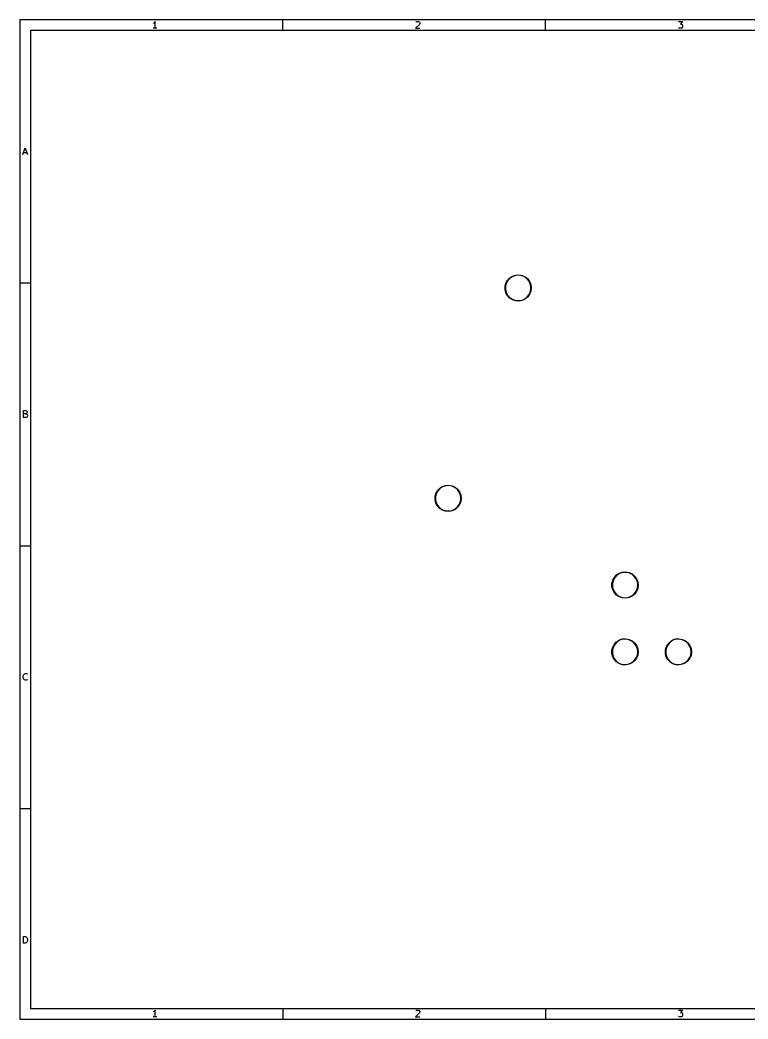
# Model space of a CAD drawing. Extents: x 10 to 287, y -200 to -10.
# Drawn here: x 10 to 148.5, y -200 to -10 of the extents above; entities that cross this region are included whole.
import ezdxf

# ---------------------------------------------------------------- set-up
doc = ezdxf.new("R2010")
doc.units = 0
doc.header["$MEASUREMENT"] = 0
doc.layers.add('BLACK', color=7, linetype='CONTINUOUS')

msp = doc.modelspace()

# ---------------------------------------------------------------- linework, layer by layer
at = {"layer": 'BLACK', "linetype": 'CONTINUOUS'}
for p, q in [((10, -10), (10, -200.007)), ((287.002, -10), (10, -10)), ((35.4464, -10.5976), (35.3226, -10.6595)), ((35.5702, -10.4738), (35.4464, -10.5976)), ((35.694, -10.2881), (35.5702, -10.4738)), ((35.694, -11.5881), (35.694, -10.2881)), ((60, -12), (60, -10)), ((86.0036, -10.8452), (85.2607, -11.5881)), ((85.3226, -10.4119), (85.3845, -10.35)), ((85.3845, -10.35), (85.5083, -10.2881)), ((85.5083, -10.2881), (85.8179, -10.2881)), ((85.8179, -10.2881), (85.9417, -10.35)), ((85.9417, -10.35), (86.0036, -10.4119)), ((86.0036, -10.4119), (86.0655, -10.5357)), ((86.0655, -10.6595), (86.0036, -10.8452)), ((86.0655, -10.5357), (86.0655, -10.6595)), ((110, -12), (110, -10)), ((135.261, -10.2881), (136.065, -10.2881)), ((136.065, -10.2881), (135.632, -10.7833)), ((135.632, -10.7833), (135.818, -10.7833)), ((135.818, -10.7833), (135.942, -10.8452)), ((135.942, -10.8452), (136.004, -10.9071)), ((136.004, -10.9071), (136.065, -11.031)), ((136.065, -11.3405), (136.004, -11.4643)), ((136.065, -11.031), (136.065, -11.3405)), ((12, -12), (12, -198.007)), ((285.002, -12), (12, -12)), ((36.0655, -11.5881), (35.3226, -11.5881)), ((85.2607, -11.5881), (86.0655, -11.5881)), ((135.323, -11.5262), (135.261, -11.4643)), ((135.446, -11.5881), (135.323, -11.5262)), ((135.818, -11.5881), (135.446, -11.5881)), ((135.942, -11.5262), (135.818, -11.5881)), ((136.004, -11.4643), (135.942, -11.5262)), ((10.5667, -35.5881), (11, -34.2881)), ((10.6905, -35.2167), (11.3095, -35.2167)), ((11, -34.2881), (11.4333, -35.5881)), ((103.185, -59.0376), (103.713, -58.7025)), ((103.742, -58.7658), (103.229, -59.0915)), ((103.713, -58.7025), (104.307, -58.5092)), ((104.321, -58.578), (103.742, -58.7658)), ((104.307, -58.5092), (104.932, -58.4699)), ((104.927, -58.5398), (104.321, -58.578)), ((105.524, -58.6537), (104.927, -58.5398)), ((104.932, -58.4699), (105.546, -58.5871)), ((106.074, -58.9125), (105.524, -58.6537)), ((105.546, -58.5871), (106.112, -58.8534)), ((106.112, -58.8534), (106.594, -59.2521)), ((10, -60), (12, -60)), ((102.3, -60.6473), (102.455, -60.0415)), ((102.3, -61.2727), (102.3, -60.6473)), ((102.52, -60.0673), (102.369, -60.6561)), ((102.369, -60.6561), (102.369, -61.2639)), ((102.455, -60.0415), (102.757, -59.4935)), ((102.813, -59.5346), (102.52, -60.0673)), ((102.757, -59.4935), (103.185, -59.0376)), ((103.229, -59.0915), (102.813, -59.5346)), ((106.543, -59.3), (106.074, -58.9125)), ((106.9, -59.7917), (106.543, -59.3)), ((106.594, -59.2521), (106.961, -59.758)), ((107.124, -60.3569), (106.9, -59.7917)), ((106.961, -59.758), (107.192, -60.3395)), ((107.2, -60.96), (107.124, -60.3569)), ((107.192, -60.3395), (107.27, -60.96)), ((102.455, -61.8785), (102.3, -61.2727)), ((102.369, -61.2639), (102.52, -61.8527)), ((102.757, -62.4265), (102.455, -61.8785)), ((102.52, -61.8527), (102.813, -62.3854)), ((103.185, -62.8824), (102.757, -62.4265)), ((102.813, -62.3854), (103.229, -62.8285)), ((106.074, -63.0075), (106.543, -62.62)), ((106.594, -62.6679), (106.112, -63.0666)), ((106.543, -62.62), (106.9, -62.1283)), ((106.961, -62.162), (106.594, -62.6679)), ((106.9, -62.1283), (107.124, -61.5631)), ((107.192, -61.5805), (106.961, -62.162)), ((107.124, -61.5631), (107.2, -60.96)), ((107.27, -60.96), (107.192, -61.5805)), ((103.713, -63.2175), (103.185, -62.8824)), ((103.229, -62.8285), (103.742, -63.1542)), ((104.307, -63.4108), (103.713, -63.2175)), ((103.742, -63.1542), (104.321, -63.342)), ((104.932, -63.4501), (104.307, -63.4108)), ((104.321, -63.342), (104.927, -63.3802)), ((104.927, -63.3802), (105.524, -63.2663)), ((105.546, -63.3329), (104.932, -63.4501)), ((105.524, -63.2663), (106.074, -63.0075)), ((106.112, -63.0666), (105.546, -63.3329)), ((10.6595, -85.5881), (10.6595, -84.2881)), ((10.6595, -84.2881), (11.0929, -84.2881)), ((11.0929, -84.9071), (10.6595, -84.9071)), ((11.0929, -84.2881), (11.2167, -84.35)), ((11.2167, -84.8452), (11.0929, -84.9071)), ((11.0929, -84.9071), (11.2786, -84.969)), ((11.2167, -84.35), (11.2786, -84.4119)), ((11.2786, -84.7833), (11.2167, -84.8452)), ((11.2786, -84.4119), (11.3405, -84.5357)), ((11.3405, -84.6595), (11.2786, -84.7833)), ((11.2786, -84.969), (11.3405, -85.031)), ((11.3405, -85.4643), (11.2786, -85.5262)), ((11.3405, -84.5357), (11.3405, -84.6595)), ((11.3405, -85.031), (11.4024, -85.1548)), ((11.4024, -85.3405), (11.3405, -85.4643)), ((11.4024, -85.1548), (11.4024, -85.3405)), ((11.1548, -85.5881), (10.6595, -85.5881)), ((11.2786, -85.5262), (11.1548, -85.5881)), ((89.8496, -99.0426), (90.3777, -98.7075)), ((90.4075, -98.7708), (89.8942, -99.0965)), ((90.3777, -98.7075), (90.9725, -98.5142)), ((90.9856, -98.583), (90.4075, -98.7708)), ((90.9725, -98.5142), (91.5967, -98.4749)), ((91.5923, -98.5448), (90.9856, -98.583)), ((92.1894, -98.6587), (91.5923, -98.5448)), ((91.5967, -98.4749), (92.211, -98.5921)), ((92.7394, -98.9175), (92.1894, -98.6587)), ((92.211, -98.5921), (92.7769, -98.8584)), ((88.9647, -100.652), (89.1202, -100.047)), ((88.9647, -101.278), (88.9647, -100.652)), ((89.1853, -100.072), (89.0341, -100.661)), ((89.0341, -100.661), (89.0341, -101.269)), ((89.1202, -100.047), (89.4215, -99.4985)), ((89.4781, -99.5396), (89.1853, -100.072)), ((89.4215, -99.4985), (89.8496, -99.0426)), ((89.8942, -99.0965), (89.4781, -99.5396)), ((93.2077, -99.305), (92.7394, -98.9175)), ((92.7769, -98.8584), (93.2588, -99.2571)), ((93.565, -99.7967), (93.2077, -99.305)), ((93.2588, -99.2571), (93.6264, -99.763)), ((93.7888, -100.362), (93.565, -99.7967)), ((93.6264, -99.763), (93.8566, -100.345)), ((93.865, -100.965), (93.7888, -100.362)), ((93.8566, -100.345), (93.935, -100.965)), ((89.1202, -101.883), (88.9647, -101.278)), ((89.0341, -101.269), (89.1853, -101.858)), ((89.4215, -102.432), (89.1202, -101.883)), ((89.1853, -101.858), (89.4781, -102.39)), ((89.8496, -102.887), (89.4215, -102.432)), ((89.4781, -102.39), (89.8942, -102.833)), ((93.2077, -102.625), (93.565, -102.133)), ((93.6264, -102.167), (93.2588, -102.673)), ((93.565, -102.133), (93.7888, -101.568)), ((93.8566, -101.585), (93.6264, -102.167)), ((93.7888, -101.568), (93.865, -100.965)), ((93.935, -100.965), (93.8566, -101.585)), ((90.3777, -103.223), (89.8496, -102.887)), ((89.8942, -102.833), (90.4075, -103.159)), ((90.9725, -103.416), (90.3777, -103.223)), ((90.4075, -103.159), (90.9856, -103.347)), ((91.5967, -103.455), (90.9725, -103.416)), ((90.9856, -103.347), (91.5923, -103.385)), ((91.5923, -103.385), (92.1894, -103.271)), ((92.211, -103.338), (91.5967, -103.455)), ((92.1894, -103.271), (92.7394, -103.012)), ((92.7769, -103.072), (92.211, -103.338)), ((92.7394, -103.012), (93.2077, -102.625)), ((93.2588, -102.673), (92.7769, -103.072)), ((10, -110), (12, -110)), ((123.077, -116.008), (123.505, -115.553)), ((123.549, -115.607), (123.133, -116.05)), ((123.505, -115.553), (124.033, -115.217)), ((124.062, -115.281), (123.549, -115.607)), ((124.033, -115.217), (124.627, -115.024)), ((124.641, -115.093), (124.062, -115.281)), ((124.627, -115.024), (125.252, -114.985)), ((125.247, -115.055), (124.641, -115.093)), ((125.844, -115.169), (125.247, -115.055)), ((125.252, -114.985), (125.866, -115.102)), ((126.394, -115.428), (125.844, -115.169)), ((125.866, -115.102), (126.432, -115.368)), ((126.863, -115.815), (126.394, -115.428)), ((126.432, -115.368), (126.914, -115.767)), ((127.22, -116.307), (126.863, -115.815)), ((126.914, -115.767), (127.281, -116.273)), ((122.62, -117.162), (122.775, -116.557)), ((122.62, -117.788), (122.62, -117.162)), ((122.775, -118.393), (122.62, -117.788)), ((122.84, -116.582), (122.689, -117.171)), ((122.689, -117.171), (122.689, -117.779)), ((122.689, -117.779), (122.84, -118.368)), ((122.775, -116.557), (123.077, -116.008)), ((123.133, -116.05), (122.84, -116.582)), ((127.444, -116.872), (127.22, -116.307)), ((127.281, -116.273), (127.512, -116.855)), ((127.52, -117.475), (127.444, -116.872)), ((127.444, -118.078), (127.52, -117.475)), ((127.512, -116.855), (127.59, -117.475)), ((127.59, -117.475), (127.512, -118.095)), ((123.077, -118.942), (122.775, -118.393)), ((122.84, -118.368), (123.133, -118.9)), ((123.505, -119.397), (123.077, -118.942)), ((123.133, -118.9), (123.549, -119.343)), ((124.033, -119.733), (123.505, -119.397)), ((123.549, -119.343), (124.062, -119.669)), ((124.062, -119.669), (124.641, -119.857)), ((125.844, -119.781), (126.394, -119.522)), ((126.432, -119.582), (125.866, -119.848)), ((126.394, -119.522), (126.863, -119.135)), ((126.914, -119.183), (126.432, -119.582)), ((126.863, -119.135), (127.22, -118.643)), ((127.281, -118.677), (126.914, -119.183)), ((127.22, -118.643), (127.444, -118.078)), ((127.512, -118.095), (127.281, -118.677)), ((124.627, -119.926), (124.033, -119.733)), ((125.252, -119.965), (124.627, -119.926)), ((124.641, -119.857), (125.247, -119.895)), ((125.247, -119.895), (125.844, -119.781)), ((125.866, -119.848), (125.252, -119.965)), ((122.775, -129.257), (123.077, -128.708)), ((123.133, -128.75), (122.84, -129.282)), ((123.077, -128.708), (123.505, -128.253)), ((123.549, -128.307), (123.133, -128.75)), ((123.505, -128.253), (124.033, -127.917)), ((124.062, -127.981), (123.549, -128.307)), ((124.033, -127.917), (124.627, -127.724)), ((124.641, -127.793), (124.062, -127.981)), ((124.627, -127.724), (125.252, -127.685)), ((125.247, -127.755), (124.641, -127.793)), ((125.844, -127.869), (125.247, -127.755)), ((125.252, -127.685), (125.866, -127.802)), ((126.394, -128.128), (125.844, -127.869)), ((125.866, -127.802), (126.432, -128.068)), ((126.863, -128.515), (126.394, -128.128)), ((126.432, -128.068), (126.914, -128.467)), ((127.22, -129.007), (126.863, -128.515)), ((126.914, -128.467), (127.281, -128.973)), ((127.444, -129.572), (127.22, -129.007)), ((127.281, -128.973), (127.512, -129.555)), ((132.935, -129.257), (133.237, -128.708)), ((133.293, -128.75), (133, -129.282)), ((133.237, -128.708), (133.665, -128.253)), ((133.709, -128.307), (133.293, -128.75)), ((133.665, -128.253), (134.193, -127.917)), ((134.222, -127.981), (133.709, -128.307)), ((134.193, -127.917), (134.787, -127.724)), ((134.801, -127.793), (134.222, -127.981)), ((134.787, -127.724), (135.412, -127.685)), ((135.407, -127.755), (134.801, -127.793)), ((136.004, -127.869), (135.407, -127.755)), ((135.412, -127.685), (136.026, -127.802)), ((136.554, -128.128), (136.004, -127.869)), ((136.026, -127.802), (136.592, -128.068)), ((137.023, -128.515), (136.554, -128.128)), ((136.592, -128.068), (137.074, -128.467)), ((137.38, -129.007), (137.023, -128.515)), ((137.074, -128.467), (137.441, -128.973)), ((137.604, -129.572), (137.38, -129.007)), ((137.441, -128.973), (137.672, -129.555)), ((122.62, -129.862), (122.775, -129.257)), ((122.62, -130.488), (122.62, -129.862)), ((122.775, -131.093), (122.62, -130.488)), ((122.84, -129.282), (122.689, -129.871)), ((122.689, -129.871), (122.689, -130.479)), ((122.689, -130.479), (122.84, -131.068)), ((123.077, -131.642), (122.775, -131.093)), ((122.84, -131.068), (123.133, -131.6)), ((127.22, -131.343), (127.444, -130.778)), ((127.512, -130.795), (127.281, -131.377)), ((127.52, -130.175), (127.444, -129.572)), ((127.444, -130.778), (127.52, -130.175)), ((127.512, -129.555), (127.59, -130.175)), ((127.59, -130.175), (127.512, -130.795)), ((132.78, -129.862), (132.935, -129.257)), ((132.78, -130.488), (132.78, -129.862)), ((132.935, -131.093), (132.78, -130.488)), ((133, -129.282), (132.849, -129.871)), ((132.849, -129.871), (132.849, -130.479)), ((132.849, -130.479), (133, -131.068)), ((133.237, -131.642), (132.935, -131.093)), ((133, -131.068), (133.293, -131.6)), ((137.38, -131.343), (137.604, -130.778)), ((137.672, -130.795), (137.441, -131.377)), ((137.68, -130.175), (137.604, -129.572)), ((137.604, -130.778), (137.68, -130.175)), ((137.672, -129.555), (137.75, -130.175)), ((137.75, -130.175), (137.672, -130.795)), ((123.505, -132.097), (123.077, -131.642)), ((123.133, -131.6), (123.549, -132.043)), ((124.033, -132.433), (123.505, -132.097)), ((123.549, -132.043), (124.062, -132.369)), ((124.627, -132.626), (124.033, -132.433)), ((124.062, -132.369), (124.641, -132.557)), ((125.252, -132.665), (124.627, -132.626)), ((124.641, -132.557), (125.247, -132.595)), ((125.247, -132.595), (125.844, -132.481)), ((125.866, -132.548), (125.252, -132.665)), ((125.844, -132.481), (126.394, -132.222)), ((126.432, -132.282), (125.866, -132.548)), ((126.394, -132.222), (126.863, -131.835)), ((126.914, -131.883), (126.432, -132.282)), ((126.863, -131.835), (127.22, -131.343)), ((127.281, -131.377), (126.914, -131.883)), ((133.665, -132.097), (133.237, -131.642)), ((133.293, -131.6), (133.709, -132.043)), ((134.193, -132.433), (133.665, -132.097)), ((133.709, -132.043), (134.222, -132.369)), ((134.787, -132.626), (134.193, -132.433)), ((134.222, -132.369), (134.801, -132.557)), ((135.412, -132.665), (134.787, -132.626)), ((134.801, -132.557), (135.407, -132.595)), ((135.407, -132.595), (136.004, -132.481)), ((136.026, -132.548), (135.412, -132.665)), ((136.004, -132.481), (136.554, -132.222)), ((136.592, -132.282), (136.026, -132.548)), ((136.554, -132.222), (137.023, -131.835)), ((137.074, -131.883), (136.592, -132.282)), ((137.023, -131.835), (137.38, -131.343)), ((137.441, -131.377), (137.074, -131.883)), ((10.5976, -134.845), (10.6595, -134.598)), ((10.5976, -135.031), (10.5976, -134.845)), ((10.6595, -134.598), (10.7214, -134.474)), ((10.7214, -134.474), (10.8452, -134.35)), ((10.8452, -134.35), (11.031, -134.288)), ((11.031, -134.288), (11.1548, -134.288)), ((11.1548, -134.288), (11.3405, -134.35)), ((11.3405, -134.35), (11.4024, -134.412)), ((10.6595, -135.279), (10.5976, -135.031)), ((10.7214, -135.402), (10.6595, -135.279)), ((10.8452, -135.526), (10.7214, -135.402)), ((11.031, -135.588), (10.8452, -135.526)), ((11.1548, -135.588), (11.031, -135.588)), ((11.3405, -135.526), (11.1548, -135.588)), ((11.4024, -135.464), (11.3405, -135.526)), ((10, -160), (12, -160)), ((10.6595, -185.588), (10.6595, -184.288)), ((10.6595, -184.288), (10.969, -184.288)), ((10.969, -184.288), (11.1548, -184.35)), ((10.969, -185.588), (10.6595, -185.588)), ((11.1548, -185.526), (10.969, -185.588)), ((11.1548, -184.35), (11.2786, -184.474)), ((11.2786, -185.402), (11.1548, -185.526)), ((11.2786, -184.474), (11.3405, -184.598)), ((11.3405, -185.279), (11.2786, -185.402)), ((11.3405, -184.598), (11.4024, -184.845)), ((11.4024, -185.031), (11.3405, -185.279)), ((11.4024, -184.845), (11.4024, -185.031)), ((12, -198.007), (285.002, -198.007)), ((35.4464, -198.605), (35.3226, -198.667)), ((35.5702, -198.481), (35.4464, -198.605)), ((35.694, -198.295), (35.5702, -198.481)), ((35.694, -199.595), (35.694, -198.295)), ((60, -198.007), (60, -200.007)), ((86.0036, -198.852), (85.2607, -199.595)), ((85.3226, -198.419), (85.3845, -198.357)), ((85.3845, -198.357), (85.5083, -198.295)), ((85.5083, -198.295), (85.8179, -198.295)), ((85.8179, -198.295), (85.9417, -198.357)), ((85.9417, -198.357), (86.0036, -198.419)), ((86.0036, -198.419), (86.0655, -198.543)), ((86.0655, -198.667), (86.0036, -198.852)), ((86.0655, -198.543), (86.0655, -198.667)), ((110, -198.007), (110, -200.007)), ((135.261, -198.295), (136.065, -198.295)), ((135.323, -199.533), (135.261, -199.471)), ((136.065, -198.295), (135.632, -198.791)), ((135.632, -198.791), (135.818, -198.791)), ((135.818, -198.791), (135.942, -198.852)), ((135.942, -198.852), (136.004, -198.914)), ((136.004, -199.471), (135.942, -199.533)), ((136.004, -198.914), (136.065, -199.038)), ((136.065, -199.348), (136.004, -199.471)), ((136.065, -199.038), (136.065, -199.348)), ((10, -200.007), (287.002, -200.007)), ((36.0655, -199.595), (35.3226, -199.595)), ((85.2607, -199.595), (86.0655, -199.595)), ((135.446, -199.595), (135.323, -199.533)), ((135.818, -199.595), (135.446, -199.595)), ((135.942, -199.533), (135.818, -199.595))]:
    msp.add_line(p, q, dxfattribs=at)

doc.saveas('drawing.dxf')
